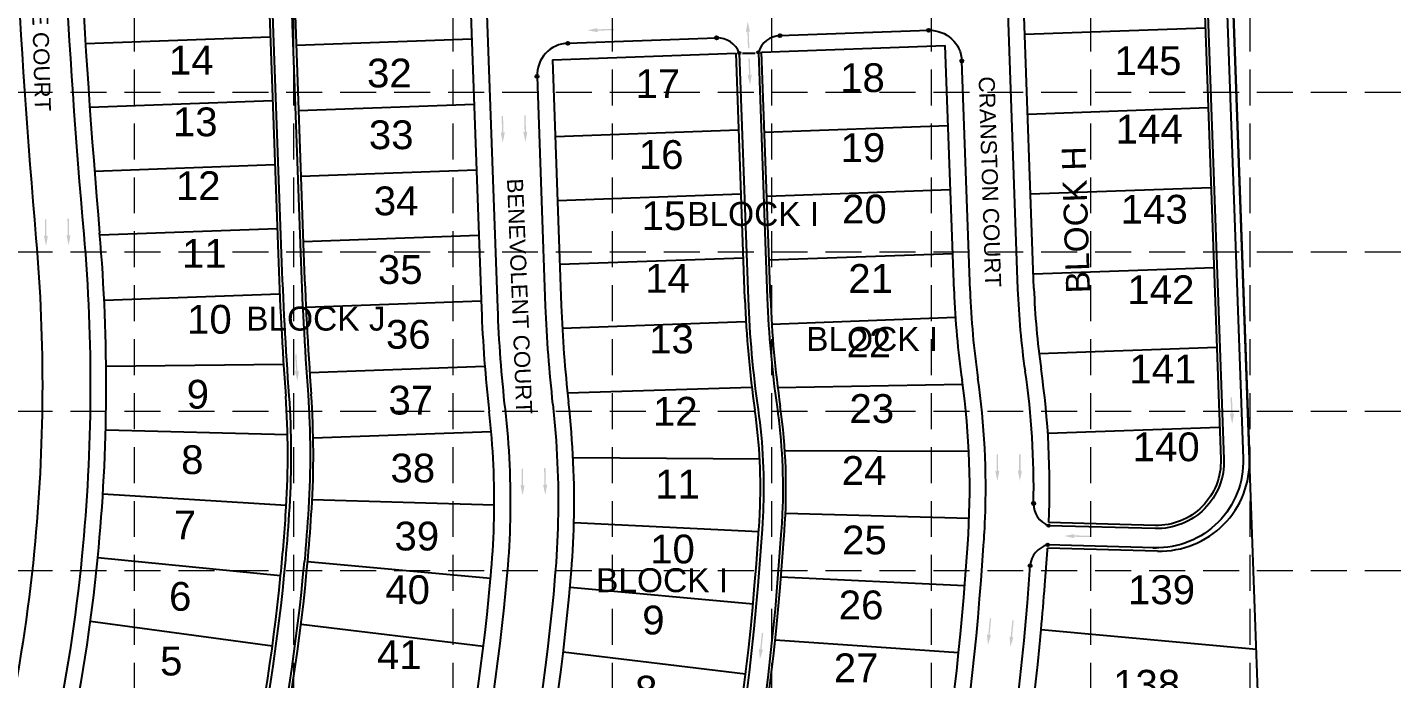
# Model space of a CAD drawing. Header units: inches. Extents: x -5337 to 1057, y 15227 to 19227.
# Drawn here: x -1209 to -354, y 17458 to 17866 of the extents above; entities that cross this region are included whole.
import ezdxf
from ezdxf.enums import TextEntityAlignment as Align

# ---------------------------------------------------------------- set-up
doc = ezdxf.new("R2010")
doc.units = ezdxf.units.IN
doc.header["$LTSCALE"] = 150
doc.header["$MEASUREMENT"] = 0
doc.linetypes.add('HIDDEN', pattern=[0.375, 0.25, -0.125])
for name, color, linetype in [('1 BLOCK NUMBERS', 7, 'Continuous'), ('1 LOT NUMBER', 7, 'Continuous'), ('grid', 7, 'HIDDEN'), ('LOT NUM', 7, 'Continuous'), ('LOTLINE', 7, 'Continuous'), ('PAVING', 7, 'Continuous'), ('ROW', 7, 'Continuous')]:
    doc.layers.add(name, color=color, linetype=linetype)
doc.styles.get("Standard").update_dxf_attribs({"font": 'ARIAL.TTF', "height": 25})

msp = doc.modelspace()

# ---------------------------------------------------------------- hatches: boundary and pattern name
at = {"layer": 'PAVING'}
h = msp.add_hatch(color=256, dxfattribs=at)
edge = h.paths.add_edge_path()
edge.add_line((-852.13, 17865.1), (-852.65, 17864.58))
edge.add_line((-852.65, 17864.58), (-842.07, 17864.9))
edge.add_line((-842.07, 17864.9), (-842.04, 17864.04))
edge.add_line((-842.04, 17864.04), (-852.62, 17863.72))
edge.add_line((-852.62, 17863.72), (-852.06, 17863.13))
edge.add_line((-852.06, 17863.13), (-852.05, 17863.13))
edge.add_ellipse((-852.59, 17863.07), major_axis=(0.56, 0.017), ratio=0.285714, start_angle=-125.83153, end_angle=14.49672, ccw=False)
edge.add_line((-852.92, 17862.94), (-852.92, 17862.94))
edge.add_line((-852.92, 17862.94), (-858.68, 17863.94))
edge.add_line((-858.68, 17863.94), (-852.98, 17865.25))
edge.add_line((-852.98, 17865.25), (-852.98, 17865.25))
edge.add_ellipse((-852.66, 17865.13), major_axis=(0.56, 0.017), ratio=0.285714, start_angle=-17.18267, end_angle=124.72693, ccw=False)
edge.add_line((-852.12, 17865.1), (-852.13, 17865.1))
edge.add_line((-852.13, 17865.1), (-852.13, 17865.1))
edge.add_line((-852.13, 17865.1), (-852.13, 17865.1))
at = {"layer": 'PAVING', "linetype": 'Continuous', "lineweight": 30}
h = msp.add_hatch(color=256, dxfattribs=at)
edge = h.paths.add_edge_path()
edge.add_line((-757.21, 17862.84), (-757.73, 17863.36))
edge.add_line((-757.73, 17863.36), (-757.34, 17852.79))
edge.add_line((-757.34, 17852.79), (-758.2, 17852.75))
edge.add_line((-758.2, 17852.75), (-758.59, 17863.33))
edge.add_line((-758.59, 17863.33), (-759.17, 17862.76))
edge.add_line((-759.17, 17862.76), (-759.17, 17862.76))
edge.add_ellipse((-759.23, 17863.3), major_axis=(0.021, -0.56), ratio=0.285714, start_angle=-125.83153, end_angle=14.49672, ccw=False)
edge.add_line((-759.37, 17863.62), (-759.37, 17863.62))
edge.add_line((-759.37, 17863.62), (-758.4, 17869.39))
edge.add_line((-758.4, 17869.39), (-757.06, 17863.7))
edge.add_line((-757.06, 17863.7), (-757.06, 17863.7))
edge.add_ellipse((-757.18, 17863.38), major_axis=(0.021, -0.56), ratio=0.285714, start_angle=-17.18267, end_angle=124.72693, ccw=False)
edge.add_line((-757.21, 17862.84), (-757.21, 17862.84))
edge.add_line((-757.21, 17862.84), (-757.21, 17862.84))
edge.add_line((-757.21, 17862.84), (-757.21, 17862.84))
h = msp.add_hatch(color=256, dxfattribs=at)
edge = h.paths.add_edge_path()
edge.add_line((-756.19, 17836.37), (-756.67, 17835.81))
edge.add_line((-756.67, 17835.81), (-757.09, 17846.39))
edge.add_line((-757.09, 17846.39), (-757.95, 17846.36))
edge.add_line((-757.95, 17846.36), (-757.53, 17835.78))
edge.add_line((-757.53, 17835.78), (-758.16, 17836.31))
edge.add_line((-758.16, 17836.31), (-758.16, 17836.31))
edge.add_ellipse((-758.18, 17835.76), major_axis=(-0.022, 0.56), ratio=0.285714, start_angle=345.50328, end_angle=485.83153)
edge.add_line((-758.3, 17835.43), (-758.29, 17835.43))
edge.add_line((-758.29, 17835.43), (-756.89, 17829.75))
edge.add_line((-756.89, 17829.75), (-755.98, 17835.53))
edge.add_line((-755.98, 17835.53), (-755.98, 17835.53))
edge.add_ellipse((-756.13, 17835.84), major_axis=(-0.022, 0.56), ratio=0.285714, start_angle=235.27307, end_angle=377.18267)
edge.add_line((-756.19, 17836.37), (-756.19, 17836.37))
edge.add_line((-756.19, 17836.37), (-756.19, 17836.37))
edge.add_line((-756.19, 17836.37), (-756.19, 17836.37))
at = {"layer": 'PAVING'}
h = msp.add_hatch(color=256, dxfattribs=at)
edge = h.paths.add_edge_path()
edge.add_line((-912.68, 17800.33), (-912.17, 17799.8))
edge.add_line((-912.17, 17799.8), (-912.33, 17810.38))
edge.add_line((-912.33, 17810.38), (-911.47, 17810.4))
edge.add_line((-911.47, 17810.4), (-911.31, 17799.81))
edge.add_line((-911.31, 17799.81), (-910.72, 17800.37))
edge.add_line((-910.72, 17800.37), (-910.71, 17800.37))
edge.add_ellipse((-910.67, 17799.83), major_axis=(-0.008, 0.56), ratio=0.285714, start_angle=-125.83153, end_angle=14.49672, ccw=False)
edge.add_line((-910.53, 17799.5), (-910.53, 17799.51))
edge.add_line((-910.53, 17799.51), (-911.63, 17793.76))
edge.add_line((-911.63, 17793.76), (-912.85, 17799.47))
edge.add_line((-912.85, 17799.47), (-912.85, 17799.47))
edge.add_ellipse((-912.72, 17799.8), major_axis=(-0.008, 0.56), ratio=0.285714, start_angle=-17.18267, end_angle=124.72693, ccw=False)
edge.add_line((-912.68, 17800.33), (-912.68, 17800.33))
edge.add_line((-912.68, 17800.33), (-912.68, 17800.33))
edge.add_line((-912.68, 17800.33), (-912.68, 17800.33))
h = msp.add_hatch(color=256, dxfattribs=at)
edge = h.paths.add_edge_path()
edge.add_line((-898.55, 17800.68), (-898.04, 17800.15))
edge.add_line((-898.04, 17800.15), (-898.2, 17810.73))
edge.add_line((-898.2, 17810.73), (-897.34, 17810.74))
edge.add_line((-897.34, 17810.74), (-897.18, 17800.16))
edge.add_line((-897.18, 17800.16), (-896.58, 17800.72))
edge.add_line((-896.58, 17800.72), (-896.58, 17800.72))
edge.add_ellipse((-896.53, 17800.18), major_axis=(-0.008, 0.56), ratio=0.285714, start_angle=-125.83153, end_angle=14.49672, ccw=False)
edge.add_line((-896.4, 17799.85), (-896.4, 17799.85))
edge.add_line((-896.4, 17799.85), (-897.49, 17794.11))
edge.add_line((-897.49, 17794.11), (-898.72, 17799.82))
edge.add_line((-898.72, 17799.82), (-898.72, 17799.82))
edge.add_ellipse((-898.59, 17800.14), major_axis=(-0.008, 0.56), ratio=0.285714, start_angle=-17.18267, end_angle=124.72693, ccw=False)
edge.add_line((-898.55, 17800.68), (-898.55, 17800.68))
edge.add_line((-898.55, 17800.68), (-898.55, 17800.68))
edge.add_line((-898.55, 17800.68), (-898.55, 17800.68))
h = msp.add_hatch(color=256, dxfattribs=at)
edge = h.paths.add_edge_path()
edge.add_line((-1198.59, 17735.65), (-1198.08, 17735.12))
edge.add_line((-1198.08, 17735.12), (-1198.24, 17745.7))
edge.add_line((-1198.24, 17745.7), (-1197.38, 17745.72))
edge.add_line((-1197.38, 17745.72), (-1197.22, 17735.13))
edge.add_line((-1197.22, 17735.13), (-1196.62, 17735.69))
edge.add_line((-1196.62, 17735.69), (-1196.62, 17735.69))
edge.add_ellipse((-1196.57, 17735.15), major_axis=(-0.008, 0.56), ratio=0.285714, start_angle=-125.83153, end_angle=14.49672, ccw=False)
edge.add_line((-1196.44, 17734.83), (-1196.44, 17734.83))
edge.add_line((-1196.44, 17734.83), (-1197.53, 17729.08))
edge.add_line((-1197.53, 17729.08), (-1198.75, 17734.8))
edge.add_line((-1198.75, 17734.8), (-1198.75, 17734.8))
edge.add_ellipse((-1198.63, 17735.12), major_axis=(-0.008, 0.56), ratio=0.285714, start_angle=-17.18267, end_angle=124.72693, ccw=False)
edge.add_line((-1198.59, 17735.65), (-1198.59, 17735.65))
edge.add_line((-1198.59, 17735.65), (-1198.59, 17735.65))
edge.add_line((-1198.59, 17735.65), (-1198.59, 17735.65))
h = msp.add_hatch(color=256, dxfattribs=at)
edge = h.paths.add_edge_path()
edge.add_line((-1184.46, 17736), (-1183.95, 17735.47))
edge.add_line((-1183.95, 17735.47), (-1184.11, 17746.05))
edge.add_line((-1184.11, 17746.05), (-1183.25, 17746.07))
edge.add_line((-1183.25, 17746.07), (-1183.09, 17735.48))
edge.add_line((-1183.09, 17735.48), (-1182.49, 17736.04))
edge.add_line((-1182.49, 17736.04), (-1182.49, 17736.04))
edge.add_ellipse((-1182.44, 17735.5), major_axis=(-0.008, 0.56), ratio=0.285714, start_angle=-125.83153, end_angle=14.49672, ccw=False)
edge.add_line((-1182.3, 17735.17), (-1182.31, 17735.18))
edge.add_line((-1182.31, 17735.18), (-1183.4, 17729.43))
edge.add_line((-1183.4, 17729.43), (-1184.62, 17735.15))
edge.add_line((-1184.62, 17735.15), (-1184.62, 17735.14))
edge.add_ellipse((-1184.49, 17735.47), major_axis=(-0.008, 0.56), ratio=0.285714, start_angle=-17.18267, end_angle=124.72693, ccw=False)
edge.add_line((-1184.45, 17736), (-1184.46, 17736))
edge.add_line((-1184.46, 17736), (-1184.46, 17736))
edge.add_line((-1184.46, 17736), (-1184.46, 17736))
h = msp.add_hatch(color=256, dxfattribs=at)
edge = h.paths.add_edge_path()
edge.add_line((-1041.52, 17651.06), (-1040.99, 17650.55))
edge.add_line((-1040.99, 17650.55), (-1041.62, 17661.12))
edge.add_line((-1041.62, 17661.12), (-1040.76, 17661.17))
edge.add_line((-1040.76, 17661.17), (-1040.13, 17650.6))
edge.add_line((-1040.13, 17650.6), (-1039.55, 17651.19))
edge.add_line((-1039.55, 17651.19), (-1039.55, 17651.19))
edge.add_ellipse((-1039.48, 17650.65), major_axis=(-0.034, 0.559), ratio=0.285714, start_angle=-125.83153, end_angle=14.49672, ccw=False)
edge.add_line((-1039.33, 17650.33), (-1039.33, 17650.33))
edge.add_line((-1039.33, 17650.33), (-1040.17, 17644.54))
edge.add_line((-1040.17, 17644.54), (-1041.65, 17650.2))
edge.add_line((-1041.65, 17650.2), (-1041.64, 17650.2))
edge.add_ellipse((-1041.53, 17650.52), major_axis=(-0.034, 0.559), ratio=0.285714, start_angle=-17.18267, end_angle=124.72693, ccw=False)
edge.add_line((-1041.52, 17651.06), (-1041.52, 17651.06))
edge.add_line((-1041.52, 17651.06), (-1041.52, 17651.06))
edge.add_line((-1041.52, 17651.06), (-1041.52, 17651.06))
h = msp.add_hatch(color=256, dxfattribs=at)
edge = h.paths.add_edge_path()
edge.add_line((-456.29, 17624.26), (-455.77, 17623.74))
edge.add_line((-455.77, 17623.74), (-456.14, 17634.32))
edge.add_line((-456.14, 17634.32), (-455.28, 17634.35))
edge.add_line((-455.28, 17634.35), (-454.91, 17623.77))
edge.add_line((-454.91, 17623.77), (-454.32, 17624.34))
edge.add_line((-454.32, 17624.34), (-454.32, 17624.35))
edge.add_ellipse((-454.26, 17623.81), major_axis=(-0.019, 0.56), ratio=0.285714, start_angle=-125.83153, end_angle=14.49672, ccw=False)
edge.add_line((-454.12, 17623.48), (-454.12, 17623.48))
edge.add_line((-454.12, 17623.48), (-455.1, 17617.72))
edge.add_line((-455.1, 17617.72), (-456.44, 17623.41))
edge.add_line((-456.44, 17623.41), (-456.44, 17623.41))
edge.add_ellipse((-456.32, 17623.73), major_axis=(-0.019, 0.56), ratio=0.285714, start_angle=-17.18267, end_angle=124.72693, ccw=False)
edge.add_line((-456.29, 17624.27), (-456.29, 17624.26))
edge.add_line((-456.29, 17624.26), (-456.29, 17624.26))
edge.add_line((-456.29, 17624.26), (-456.29, 17624.26))
h = msp.add_hatch(color=256, dxfattribs=at)
edge = h.paths.add_edge_path()
edge.add_line((-603.13, 17588.59), (-602.63, 17588.05))
edge.add_line((-602.63, 17588.05), (-602.63, 17598.63))
edge.add_line((-602.63, 17598.63), (-601.77, 17598.63))
edge.add_line((-601.77, 17598.63), (-601.77, 17588.05))
edge.add_line((-601.77, 17588.05), (-601.16, 17588.6))
edge.add_line((-601.16, 17588.6), (-601.16, 17588.6))
edge.add_ellipse((-601.12, 17588.06), major_axis=(0, 0.56), ratio=0.285714, start_angle=-125.83153, end_angle=14.49672, ccw=False)
edge.add_line((-600.99, 17587.73), (-600.99, 17587.73))
edge.add_line((-600.99, 17587.73), (-602.18, 17582))
edge.add_line((-602.18, 17582), (-603.31, 17587.73))
edge.add_line((-603.31, 17587.73), (-603.31, 17587.73))
edge.add_ellipse((-603.18, 17588.05), major_axis=(0, 0.56), ratio=0.285714, start_angle=-17.18267, end_angle=124.72693, ccw=False)
edge.add_line((-603.13, 17588.59), (-603.13, 17588.59))
edge.add_line((-603.13, 17588.59), (-603.13, 17588.59))
edge.add_line((-603.13, 17588.59), (-603.13, 17588.59))
h = msp.add_hatch(color=256, dxfattribs=at)
edge = h.paths.add_edge_path()
edge.add_line((-589, 17588.72), (-588.49, 17588.18))
edge.add_line((-588.49, 17588.18), (-588.49, 17598.76))
edge.add_line((-588.49, 17598.76), (-587.63, 17598.77))
edge.add_line((-587.63, 17598.77), (-587.63, 17588.18))
edge.add_line((-587.63, 17588.18), (-587.03, 17588.73))
edge.add_line((-587.03, 17588.73), (-587.03, 17588.73))
edge.add_ellipse((-586.99, 17588.19), major_axis=(0, 0.56), ratio=0.285714, start_angle=-125.83153, end_angle=14.49672, ccw=False)
edge.add_line((-586.86, 17587.86), (-586.86, 17587.86))
edge.add_line((-586.86, 17587.86), (-588.04, 17582.13))
edge.add_line((-588.04, 17582.13), (-589.17, 17587.87))
edge.add_line((-589.17, 17587.87), (-589.17, 17587.87))
edge.add_ellipse((-589.04, 17588.19), major_axis=(0, 0.56), ratio=0.285714, start_angle=-17.18267, end_angle=124.72693, ccw=False)
edge.add_line((-588.99, 17588.72), (-589, 17588.72))
edge.add_line((-589, 17588.72), (-589, 17588.72))
edge.add_line((-589, 17588.72), (-589, 17588.72))
h = msp.add_hatch(color=256, dxfattribs=at)
edge = h.paths.add_edge_path()
edge.add_line((-886.15, 17579.98), (-885.64, 17579.45))
edge.add_line((-885.64, 17579.45), (-885.8, 17590.04))
edge.add_line((-885.8, 17590.04), (-884.94, 17590.05))
edge.add_line((-884.94, 17590.05), (-884.78, 17579.47))
edge.add_line((-884.78, 17579.47), (-884.18, 17580.03))
edge.add_line((-884.18, 17580.03), (-884.18, 17580.03))
edge.add_ellipse((-884.13, 17579.49), major_axis=(-0.008, 0.56), ratio=0.285714, start_angle=-125.83153, end_angle=14.49672, ccw=False)
edge.add_line((-884, 17579.16), (-884, 17579.16))
edge.add_line((-884, 17579.16), (-885.09, 17573.41))
edge.add_line((-885.09, 17573.41), (-886.32, 17579.13))
edge.add_line((-886.32, 17579.13), (-886.32, 17579.13))
edge.add_ellipse((-886.19, 17579.45), major_axis=(-0.008, 0.56), ratio=0.285714, start_angle=-17.18267, end_angle=124.72693, ccw=False)
edge.add_line((-886.15, 17579.99), (-886.15, 17579.98))
edge.add_line((-886.15, 17579.98), (-886.15, 17579.98))
edge.add_line((-886.15, 17579.98), (-886.15, 17579.98))
h = msp.add_hatch(color=256, dxfattribs=at)
edge = h.paths.add_edge_path()
edge.add_line((-900.28, 17579.64), (-899.77, 17579.1))
edge.add_line((-899.77, 17579.1), (-899.93, 17589.69))
edge.add_line((-899.93, 17589.69), (-899.07, 17589.7))
edge.add_line((-899.07, 17589.7), (-898.91, 17579.12))
edge.add_line((-898.91, 17579.12), (-898.32, 17579.68))
edge.add_line((-898.32, 17579.68), (-898.31, 17579.68))
edge.add_ellipse((-898.27, 17579.14), major_axis=(-0.008, 0.56), ratio=0.285714, start_angle=-125.83153, end_angle=14.49672, ccw=False)
edge.add_line((-898.13, 17578.81), (-898.13, 17578.81))
edge.add_line((-898.13, 17578.81), (-899.23, 17573.06))
edge.add_line((-899.23, 17573.06), (-900.45, 17578.78))
edge.add_line((-900.45, 17578.78), (-900.45, 17578.78))
edge.add_ellipse((-900.32, 17579.1), major_axis=(-0.008, 0.56), ratio=0.285714, start_angle=-17.18267, end_angle=124.72693, ccw=False)
edge.add_line((-900.28, 17579.64), (-900.28, 17579.64))
edge.add_line((-900.28, 17579.64), (-900.28, 17579.64))
edge.add_line((-900.28, 17579.64), (-900.28, 17579.64))
h = msp.add_hatch(color=256, dxfattribs=at)
edge = h.paths.add_edge_path()
edge.add_line((-553.73, 17548.47), (-554.27, 17547.97))
edge.add_line((-554.27, 17547.97), (-543.69, 17547.8))
edge.add_line((-543.69, 17547.8), (-543.7, 17546.94))
edge.add_line((-543.7, 17546.94), (-554.29, 17547.11))
edge.add_line((-554.29, 17547.11), (-553.75, 17546.5))
edge.add_line((-553.75, 17546.5), (-553.75, 17546.5))
edge.add_ellipse((-554.29, 17546.46), major_axis=(0.56, -0.009), ratio=0.285714, start_angle=-125.83153, end_angle=14.49672, ccw=False)
edge.add_line((-554.62, 17546.34), (-554.62, 17546.34))
edge.add_line((-554.62, 17546.34), (-560.33, 17547.62))
edge.add_line((-560.33, 17547.62), (-554.57, 17548.66))
edge.add_line((-554.57, 17548.66), (-554.58, 17548.66))
edge.add_ellipse((-554.26, 17548.52), major_axis=(0.56, -0.009), ratio=0.285714, start_angle=-17.18267, end_angle=124.72693, ccw=False)
edge.add_line((-553.72, 17548.46), (-553.73, 17548.47))
edge.add_line((-553.73, 17548.47), (-553.73, 17548.47))
edge.add_line((-553.73, 17548.47), (-553.73, 17548.47))
h = msp.add_hatch(color=256, dxfattribs=at)
edge = h.paths.add_edge_path()
edge.add_line((-608.33, 17486.17), (-607.89, 17485.59))
edge.add_line((-607.89, 17485.59), (-606.83, 17496.12))
edge.add_line((-606.83, 17496.12), (-605.98, 17496.03))
edge.add_line((-605.98, 17496.03), (-607.03, 17485.5))
edge.add_line((-607.03, 17485.5), (-606.37, 17485.99))
edge.add_line((-606.37, 17485.99), (-606.37, 17485.99))
edge.add_ellipse((-606.39, 17485.45), major_axis=(0.056, 0.557), ratio=0.285714, start_angle=-125.83153, end_angle=14.49672, ccw=False)
edge.add_line((-606.29, 17485.11), (-606.29, 17485.11))
edge.add_line((-606.29, 17485.11), (-608.04, 17479.52))
edge.add_line((-608.04, 17479.52), (-608.6, 17485.34))
edge.add_line((-608.6, 17485.34), (-608.6, 17485.34))
edge.add_ellipse((-608.43, 17485.65), major_axis=(0.056, 0.557), ratio=0.285714, start_angle=-17.18267, end_angle=124.72693, ccw=False)
edge.add_line((-608.33, 17486.17), (-608.33, 17486.17))
edge.add_line((-608.33, 17486.17), (-608.33, 17486.17))
edge.add_line((-608.33, 17486.17), (-608.33, 17486.17))
h = msp.add_hatch(color=256, dxfattribs=at)
edge = h.paths.add_edge_path()
edge.add_line((-594.25, 17484.9), (-593.81, 17484.31))
edge.add_line((-593.81, 17484.31), (-592.75, 17494.85))
edge.add_line((-592.75, 17494.85), (-591.9, 17494.76))
edge.add_line((-591.9, 17494.76), (-592.95, 17484.23))
edge.add_line((-592.95, 17484.23), (-592.3, 17484.72))
edge.add_line((-592.3, 17484.72), (-592.29, 17484.72))
edge.add_ellipse((-592.31, 17484.17), major_axis=(0.056, 0.557), ratio=0.285714, start_angle=-125.83153, end_angle=14.49672, ccw=False)
edge.add_line((-592.21, 17483.83), (-592.21, 17483.83))
edge.add_line((-592.21, 17483.83), (-593.96, 17478.25))
edge.add_line((-593.96, 17478.25), (-594.52, 17484.07))
edge.add_line((-594.52, 17484.07), (-594.52, 17484.07))
edge.add_ellipse((-594.35, 17484.37), major_axis=(0.056, 0.557), ratio=0.285714, start_angle=-17.18267, end_angle=124.72693, ccw=False)
edge.add_line((-594.25, 17484.9), (-594.25, 17484.9))
edge.add_line((-594.25, 17484.9), (-594.25, 17484.9))
edge.add_line((-594.25, 17484.9), (-594.25, 17484.9))
h = msp.add_hatch(color=256, dxfattribs=at)
edge = h.paths.add_edge_path()
edge.add_line((-751.03, 17477.11), (-750.59, 17476.52))
edge.add_line((-750.59, 17476.52), (-749.52, 17487.05))
edge.add_line((-749.52, 17487.05), (-748.66, 17486.97))
edge.add_line((-748.66, 17486.97), (-749.74, 17476.44))
edge.add_line((-749.74, 17476.44), (-749.08, 17476.92))
edge.add_line((-749.08, 17476.92), (-749.07, 17476.92))
edge.add_ellipse((-749.09, 17476.38), major_axis=(0.057, 0.557), ratio=0.285714, start_angle=-125.83153, end_angle=14.49672, ccw=False)
edge.add_line((-748.99, 17476.04), (-748.99, 17476.04))
edge.add_line((-748.99, 17476.04), (-750.75, 17470.46))
edge.add_line((-750.75, 17470.46), (-751.3, 17476.28))
edge.add_line((-751.3, 17476.28), (-751.3, 17476.28))
edge.add_ellipse((-751.13, 17476.58), major_axis=(0.057, 0.557), ratio=0.285714, start_angle=-17.18267, end_angle=124.72693, ccw=False)
edge.add_line((-751.03, 17477.11), (-751.03, 17477.11))
edge.add_line((-751.03, 17477.11), (-751.03, 17477.11))
edge.add_line((-751.03, 17477.11), (-751.03, 17477.11))

# ---------------------------------------------------------------- linework, layer by layer
at = {"layer": 'grid', "color": 252, "linetype": 'HIDDEN', "lineweight": 0, "ltscale": 0.6}
for p, q in [((-1142.39, 19121.98), (-1142.39, 15630.29)), ((-1042.64, 19121.98), (-1042.64, 15630.29)), ((-942.89, 19121.98), (-942.89, 15630.29)), ((-843.14, 19121.98), (-843.14, 15630.29)), ((-743.39, 19121.98), (-743.39, 15630.29)), ((-643.64, 19121.98), (-643.64, 15630.29)), ((-543.89, 19121.98), (-543.89, 15630.29)), ((-444.14, 19121.98), (-444.14, 15630.29)), ((-5232.14, 17825.23), (952.36, 17825.23)), ((-5232.14, 17725.48), (952.36, 17725.48)), ((-5232.14, 17625.73), (952.36, 17625.73)), ((-5232.14, 17525.98), (952.36, 17525.98))]:
    msp.add_line(p, q, dxfattribs=at)
at = {"layer": 'LOTLINE'}
for p, q in [((-425.69, 17078.65), (-478.94, 18557.49)), ((-584.96, 17861.52), (-472.03, 17865.58)), ((-1057.2, 17859.75), (-1172.84, 17855.59)), ((-1041.01, 17854.69), (-931.08, 17858.65)), ((-1055.76, 17819.78), (-1170.16, 17815.66)), ((-1039.53, 17813.72), (-929.61, 17817.68)), ((-583.16, 17811.55), (-470.23, 17815.62)), ((-747.86, 17800.25), (-632.94, 17804.39)), ((-878.85, 17797.53), (-763.92, 17801.67)), ((-1054.32, 17779.81), (-1167.16, 17775.74)), ((-1038.06, 17772.75), (-928.13, 17776.7)), ((-877.41, 17757.56), (-762.48, 17761.7)), ((-746.42, 17760.28), (-631.5, 17764.41)), ((-581.36, 17761.58), (-468.44, 17765.65)), ((-1052.88, 17739.83), (-1163.85, 17735.84)), ((-1036.58, 17731.77), (-926.66, 17735.73)), ((-875.97, 17717.59), (-761.04, 17721.72)), ((-744.98, 17720.3), (-630.06, 17724.44)), ((-579.56, 17711.61), (-466.64, 17715.68)), ((-1051.28, 17698.86), (-1161.11, 17694.91)), ((-1034.88, 17690.81), (-925.18, 17694.76)), ((-743.32, 17680.1), (-628.37, 17684.5)), ((-874.4, 17677.62), (-759.45, 17681.76)), ((-576, 17661.71), (-464.84, 17665.71)), ((-1159.9, 17653.93), (-1048.88, 17655.13)), ((-1032.5, 17649.87), (-922.92, 17653.82)), ((-739.64, 17640.56), (-623.87, 17642.52)), ((-871.17, 17637.22), (-755.78, 17640.71)), ((-570.53, 17611.88), (-463.04, 17615.75)), ((-1160.19, 17613.93), (-1046.36, 17611.02)), ((-1030.32, 17609), (-918.92, 17613.02)), ((-735.18, 17601.16), (-619.97, 17600.69)), ((-867.68, 17596.71), (-750.89, 17595.83)), ((-1161.94, 17573.97), (-1047.16, 17566.86)), ((-1030.93, 17570.35), (-916.99, 17567.07)), ((-867.13, 17556.08), (-751.47, 17550.39)), ((-619.78, 17558.61), (-734.76, 17561.59)), ((-1165.14, 17534.09), (-1050.69, 17522.82)), ((-919.28, 17521.04), (-1033.81, 17531.37)), ((-737.55, 17522.04), (-622.63, 17516.56)), ((-869.57, 17515.5), (-755.05, 17505.08)), ((-1169.78, 17494.36), (-1055.82, 17478.93)), ((-1037.94, 17492.54), (-923.79, 17478.58)), ((-574.76, 17489.03), (-440.02, 17476.8)), ((-741.17, 17482.6), (-626.38, 17474.62)), ((-873.84, 17475.08), (-759.67, 17461.33))]:
    msp.add_line(p, q, dxfattribs=at)
at = {"layer": 'PAVING'}
for p, q in [((-486.77, 18330.35), (-460.32, 17595.73)), ((-474.78, 18330.79), (-448.32, 17596.16)), ((-929.7, 18098.07), (-915.02, 17690.39)), ((-1062.59, 18065.05), (-1050.32, 17724.26)), ((-1050.6, 18065.48), (-1038.33, 17724.69)), ((-589.23, 17702.12), (-595.66, 17880.78)), ((-738.24, 17860.63), (-645.09, 17863.99)), ((-870.94, 17855.86), (-777.81, 17859.21)), ((-763.65, 17849.71), (-758.12, 17696.04)), ((-751.66, 17850.15), (-746.13, 17696.47)), ((-619.21, 17701.04), (-624.38, 17844.72)), ((-890.21, 17835.15), (-885.04, 17691.47)), ((-619.21, 17701.04), (-619.21, 17701.04)), ((-614.32, 17646.43), (-614.32, 17646.43)), ((-749.35, 17551.96), (-750.98, 17530.04)), ((-737.39, 17551.07), (-739.01, 17529.15)), ((-503.44, 17552.24), (-569.93, 17554.06)), ((-612.36, 17519.76), (-610.73, 17541.67)), ((-610.73, 17541.67), (-610.73, 17541.67)), ((-503.77, 17540.25), (-570.59, 17542.08)), ((-504.77, 17540.27), (-502.76, 17540.22)), ((-582.44, 17517.54), (-581.59, 17529.07)), ((-612.36, 17519.76), (-612.36, 17519.76)), ((-582.44, 17517.54), (-582.44, 17517.54))]:
    msp.add_line(p, q, dxfattribs=at)
at = {"layer": 'PAVING', "linetype": 'Continuous', "lineweight": 30}
msp.add_line((-761.64, 17849.44), (-753.64, 17849.7), dxfattribs=at)
at = {"layer": 'PAVING'}
for centre, radius in [((-645.09, 17863.99), 1), ((-870.94, 17855.86), 1), ((-777.81, 17859.21), 1), ((-738.24, 17860.63), 1), ((-763.65, 17849.71), 0.75), ((-751.66, 17850.15), 0.75), ((-624.38, 17844.72), 1), ((-890.21, 17835.15), 1), ((-579.49, 17567.97), 1), ((-569.93, 17554.06), 0.75), ((-570.61, 17542.08), 0.75), ((-581.59, 17529.06), 1)]:
    msp.add_circle(centre, radius, dxfattribs=at)
for centre, radius, start, end in [((3792.33, 18168.26), 5015, 180.73165, 184.9699), ((3792.33, 18168.26), 4985, 180.91336, 184.9699), ((-870.22, 17835.87), 20, 92.06218, 182.06218), ((-777.26, 17844.72), 14.5, 20.14266, 92.17014), ((-737.72, 17846.14), 14.5, 92.06218, 163.98157), ((1454.06, 17814.44), 2506, 182.06218, 184.09904), ((1454.06, 17814.44), 2494, 182.06218, 184.09904), ((-104.54, 17719.57), 654, 182.06218, 188.16487), ((-104.54, 17719.57), 642, 182.06218, 188.16487), ((-104.54, 17719.57), 515, 182.06218, 188.16487), ((-89.55, 17720.11), 826, 182.06218, 186.49283), ((-89.55, 17720.11), 796, 182.06218, 186.49283), ((-1094.41, 17577.55), 515, 358.93367, 8.16488), ((-1094.41, 17577.55), 485, 357.75478, 8.16488), ((-565, 17567.7), 14.5, 178.93367, 250.10588), ((-1094.41, 17577.55), 485, 355.75761, 357.75478), ((-567.13, 17528), 14.5, 103.83738, 175.75745), ((-2259.83, 17641.97), 1229, 340.42688, 354.84552), ((-2259.83, 17641.97), 1652, 342.92694, 355.75761), ((-2259.83, 17641.97), 1682, 342.92694, 355.75761)]:
    msp.add_arc(centre, radius, start, end, dxfattribs=at)
at = {"layer": 'PAVING', "extrusion": (0, 0, -1)}
for centre, radius, start, end in [((644.37, 17844), 20, 87.93782, 177.93778), ((2259.83, 17641.97), 1090, 175.0301, 185.62788), ((2259.83, 17641.97), 1060, 175.0301, 185.62788), ((104.54, 17719.57), 485, 351.83513, 357.93782), ((1563.21, 17598.21), 519, 175.90096, 183.59426), ((1563.21, 17598.21), 531, 175.90096, 183.59426), ((1416.98, 17569.04), 510, 173.50717, 181.28076), ((1416.98, 17569.04), 540, 173.50717, 181.28076), ((1094.41, 17577.55), 346, 171.83512, 182.5657), ((1094.41, 17577.55), 358, 171.83512, 182.5657), ((502.29, 17594.23), 54, 177.95274, 271.56789), ((502.29, 17594.23), 42, 177.95274, 271.56789), ((2259.83, 17641.97), 1217, 183.59426, 185.15448), ((2259.83, 17641.97), 1229, 183.59426, 185.15448), ((1416.98, 17569.04), 510, 181.28076, 184.94517), ((1416.98, 17569.04), 540, 181.28076, 184.94517), ((1094.41, 17577.55), 346, 182.5657, 184.24239), ((1094.41, 17577.55), 358, 182.5657, 184.24239), ((2259.83, 17641.97), 1060, 185.62788, 198.07316), ((2259.83, 17641.97), 1090, 185.62788, 198.07538), ((2259.83, 17641.97), 1217, 185.15448, 199.57238), ((2259.83, 17641.97), 1356, 184.94517, 200.12246), ((2259.83, 17641.97), 1386, 184.94517, 200.1257), ((2259.83, 17641.97), 1513, 184.24239, 200.67562), ((2259.83, 17641.97), 1525, 184.24239, 200.68556)]:
    msp.add_arc(centre, radius, start, end, dxfattribs=at)
at = {"layer": 'ROW'}
for p, q in [((-488.77, 18330.28), (-462.31, 17595.65)), ((-470.78, 18330.93), (-444.32, 17596.19)), ((-940.11, 18109.49), (-925.01, 17690.03)), ((-1064.59, 18064.98), (-1052.32, 17724.19)), ((-1048.6, 18065.56), (-1036.33, 17724.77)), ((-579.23, 17702.48), (-585.79, 17884.5)), ((-880.58, 17845.5), (-765.65, 17849.64)), ((-760.12, 17695.97), (-765.65, 17849.64)), ((-749.66, 17850.22), (-634.73, 17854.36)), ((-744.13, 17696.54), (-749.66, 17850.22)), ((-629.2, 17700.68), (-634.73, 17854.36)), ((-880.58, 17845.5), (-875.04, 17691.83)), ((-503.38, 17554.24), (-569.85, 17556.06)), ((-752.97, 17530.19), (-751.35, 17552.1)), ((-737.02, 17529.01), (-735.39, 17550.92)), ((-622.33, 17520.5), (-620.71, 17542.41)), ((-572.47, 17516.8), (-570.84, 17538.71)), ((-501.82, 17538.19), (-570.74, 17540.08))]:
    msp.add_line(p, q, dxfattribs=at)
for centre, radius, start, end in [((3792.33, 18168.26), 4975, 180.77726, 184.9699), ((-2259.83, 17641.97), 1100, 354.37212, 4.9699), ((1454.06, 17814.44), 2508, 182.06218, 184.09904), ((1454.06, 17814.44), 2492, 182.06218, 184.09904), ((-104.54, 17719.57), 475, 182.06218, 188.16487), ((-104.54, 17719.57), 656, 182.06218, 188.16487), ((-104.54, 17719.57), 640, 182.06218, 188.16487), ((-104.54, 17719.57), 525, 182.06218, 188.16487), ((-89.55, 17720.11), 836, 182.06218, 186.49283), ((-89.55, 17720.11), 786, 182.06218, 186.49283), ((-1094.41, 17577.55), 525, 357.65401, 8.16488), ((-1094.41, 17577.55), 475, 355.75761, 8.16488), ((-1563.21, 17598.21), 517, 356.40574, 4.09904), ((-1563.21, 17598.21), 533, 356.40574, 4.09904), ((-1416.98, 17569.04), 500, 358.79593, 6.49283), ((-1416.98, 17569.04), 550, 358.64952, 6.49283), ((-1094.41, 17577.55), 344, 357.40911, 8.16488), ((-1094.41, 17577.55), 360, 355.75761, 8.16488), ((-500.29, 17594.17), 56, 268.4321, 2.06218), ((-2259.83, 17641.97), 1215, 354.37212, 356.40574), ((-2259.83, 17641.97), 1231, 354.99288, 356.40574), ((-1416.98, 17569.04), 500, 355.05483, 358.79593), ((-1416.98, 17569.04), 550, 355.05483, 358.64952), ((-1094.41, 17577.55), 344, 355.75761, 357.4343), ((-1094.41, 17577.55), 525, 355.75761, 355.90706), ((-2259.83, 17641.97), 1100, 341.30055, 354.37212), ((-2259.83, 17641.97), 1231, 340.26575, 354.99288), ((-2259.83, 17641.97), 1511, 339.32438, 355.75761), ((-2259.83, 17641.97), 1215, 340.45106, 354.37212), ((-2259.83, 17641.97), 1396, 339.40248, 355.05483), ((-2259.83, 17641.97), 1346, 354.84552, 355.05483), ((-2259.83, 17641.97), 1527, 339.31444, 355.75761), ((-2259.83, 17641.97), 1346, 339.4406, 354.84552), ((-2259.83, 17641.97), 1642, 342.92694, 355.75761), ((-2259.83, 17641.97), 1692, 354.81403, 355.75761), ((-2259.83, 17641.97), 1692, 342.92694, 354.81403)]:
    msp.add_arc(centre, radius, start, end, dxfattribs=at)
at = {"layer": 'ROW', "extrusion": (0, 0, -1)}
msp.add_arc((502.29, 17594.23), 40, 177.95274, 271.56789, dxfattribs=at)

# ---------------------------------------------------------------- texts
at = {"layer": '1 BLOCK NUMBERS'}
msp.add_text('BLOCK H ', height=15, rotation=91.7906, dxfattribs=at).set_placement((-551.59, 17699.39), align=Align.MIDDLE_LEFT)
for s, p in [('BLOCK I ', (-796.3, 17749.1)), ('BLOCK J ', (-1072.31, 17683.61)), ('BLOCK I ', (-721.82, 17670.9)), ('BLOCK I ', (-853.3, 17519.96))]:
    msp.add_text(s, height=15, dxfattribs=at).set_placement(p, align=Align.MIDDLE_LEFT)
at = {"layer": '1 LOT NUMBER'}
for s, p in [('14', (-1120.62, 17845.29)), ('32', (-996.61, 17837.23)), ('145', (-528.83, 17844.98)), ('17', (-828.63, 17830.64)), ('18', (-700.55, 17834.34)), ('13', (-1118.12, 17806.69)), ('33', (-995.49, 17798.62)), ('144', (-528.07, 17802.13)), ('16', (-826.53, 17786.26)), ('19', (-700.29, 17790.58)), ('12', (-1116.3, 17766.77)), ('34', (-992.42, 17757.26)), ('20', (-699.32, 17752.16)), ('143', (-524.9, 17752.03)), ('15', (-824.87, 17747.97)), ('11', (-1112.44, 17724.42)), ('35', (-989.81, 17714.3)), ('14', (-822.58, 17708.85)), ('21', (-695.42, 17708.7)), ('142', (-520.77, 17701.64)), ('10', (-1109.24, 17683.19)), ('36', (-984.78, 17673.75)), ('13', (-820.05, 17670.83)), ('22', (-696.55, 17668.38)), ('141', (-519.52, 17652.13)), ('9', (-1109.5, 17636.29)), ('37', (-983.21, 17632.59)), ('12', (-817.66, 17625.64)), ('23', (-694.72, 17627.35)), ('140', (-517.43, 17603.39)), ('8', (-1112.95, 17595.34)), ('38', (-981.96, 17590.11)), ('24', (-699.51, 17588.59)), ('11', (-816.32, 17580.06)), ('7', (-1117.53, 17554.53)), ('39', (-979.43, 17547.56)), ('10', (-819.42, 17539.46)), ('25', (-699.29, 17545.13)), ('40', (-985.21, 17514.03)), ('139', (-520.36, 17513.93)), ('6', (-1120.55, 17509.83)), ('26', (-701.41, 17504.49)), ('9', (-824.4, 17495.02)), ('41', (-990.39, 17473.33)), ('5', (-1126.15, 17469.36)), ('27', (-704.48, 17465.14)), ('138', (-529.69, 17454.85)), ('8', (-828.88, 17451.16))]:
    msp.add_text(s, height=18, dxfattribs=at).set_placement(p, align=Align.MIDDLE_LEFT)
at = {"layer": 'LOT NUM'}
for s, rotation, p in [('BLACKSTONE COURT', 271.64993, (-1203.66, 17960.71)), ('CRANSTON COURT', 271.82334, (-608.88, 17835.15)), ('BENEVOLENT COURT', 272.28388, (-904.04, 17771.27))]:
    msp.add_text(s, height=10, rotation=rotation, dxfattribs=at).set_placement(p, align=Align.MIDDLE_LEFT)

doc.saveas('drawing.dxf')
